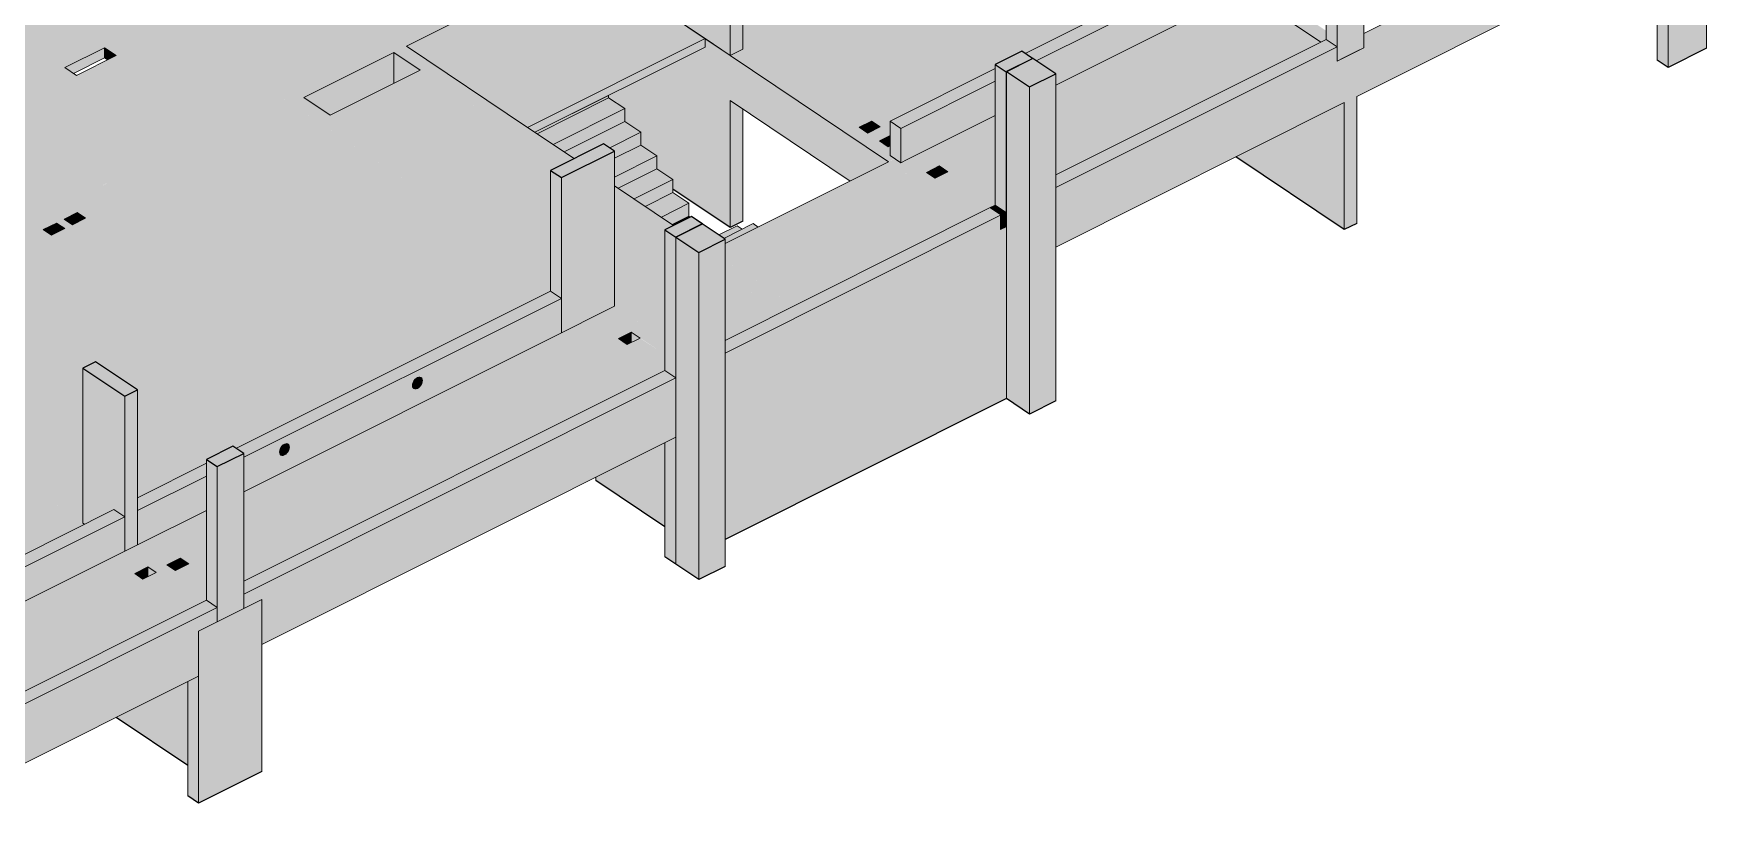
# Model space of a CAD drawing. Header units: centimetres. Extents: x -28 to 30806, y -3196 to 88064.
# Drawn here: x 11920 to 13825, y 70112 to 71020 of the extents above; entities that cross this region are included whole.
import ezdxf

# ---------------------------------------------------------------- set-up
doc = ezdxf.new("R2010")
doc.units = ezdxf.units.CM
for name, color, linetype, lineweight in [('A-FLOR', 7, 'Continuous', 25), ('S-BEAM', 7, 'Continuous', 25), ('S-COLS', 7, 'Continuous', 25), ('S-STRS', 7, 'Continuous', 9)]:
    doc.layers.add(name, color=color, linetype=linetype, lineweight=lineweight)

# ---------------------------------------------------------------- blocks, each defined once
blk = doc.blocks.new('PED_COMPL_ESC_TRIANGULO_BAIXO_R00_2019 - 01-3741892-3D H 001 - VISTA 3D BARR')
at = {"layer": 'S-BEAM', "lineweight": 9, "true_color": 0xbfbfbf}
blk.add_hatch(color=9, dxfattribs=at).paths.add_polyline_path([(15.6, 70905.5), (97.1, 70946.4), (97.1, 70949.2), (13.1, 70907.2), (13.6, 70906.9)], flags=0)
at = {"layer": 'S-BEAM', "lineweight": 9}
for p, q in [((13.1, 70907.2), (97.1, 70949.2)), ((97.1, 70949.2), (97.1, 70946.4))]:
    blk.add_line(p, q, dxfattribs=at)

msp = doc.modelspace()

# ---------------------------------------------------------------- hatches: boundary and pattern name
at = {"layer": 'A-FLOR', "true_color": 0xbfbfbf}
h = msp.add_hatch(color=9, dxfattribs=at)
h.paths.add_polyline_path([(11584.5, 70639.4), (12534.33, 71114.85), (12534.33, 71253.72), (12529.89, 71251.5), (12516.66, 71260.39), (12534.33, 71269.23), (12534.33, 71270.5), (12519.28, 71280.6), (12508.1, 71275.01), (12491.6, 71286.08), (12502.78, 71291.68), (12314.23, 71418.26), (12299.09, 71410.69), (12286.02, 71419.46), (12301.16, 71427.04), (12246.3, 71463.87), (12231.17, 71456.29), (12218.09, 71465.06), (12233.23, 71472.64), (12108.1, 71556.65), (12095.15, 71550.23), (12085.66, 71556.6), (12072.93, 71550.23), (12095.24, 71535.25), (12081.49, 71528.37), (12059.18, 71543.35), (11933.93, 71480.65), (12238.14, 71276.43), (12388.81, 71351.85), (12401.22, 71343.51), (12401.22, 71166.94), (11483.2, 70707.41), (11580.48, 70642.1)], flags=0)
h.paths.add_polyline_path([(12699.38, 71197.47), (12931.69, 71313.75), (12931.69, 71432.47), (12598.08, 71265.47), (12694.16, 71200.97)], flags=0)
h.paths.add_polyline_path([(12471.98, 71268.81), (12462.45, 71275.21), (12473.95, 71280.96), (12483.48, 71274.57), (12473.95, 71269.8)], flags=0)
h.paths.add_polyline_path([(13083.95, 71389.97), (13331.32, 71513.79), (13230.02, 71581.8), (12997.71, 71465.51), (13083.95, 71407.61)], flags=0)
h = msp.add_hatch(color=9, dxfattribs=at)
h.paths.add_polyline_path([(11837.04, 70899.08), (12220.02, 71090.79), (11878.59, 71320.01), (11513.36, 71137.19), (11513.36, 71115.06), (11712.7, 70981.24), (11713.83, 70981.8), (11798.32, 70925.08), (11809.53, 70930.69), (11821.45, 70922.68), (11810.25, 70917.07), (11832.81, 70901.92)], flags=0)
h.paths.add_polyline_path([(11968.7, 70972), (11955.57, 70980.81), (12000.71, 71003.4), (12013.83, 70994.59), (11988.28, 70981.8)], flags=0)
h = msp.add_hatch(color=9, dxfattribs=at)
h.paths.add_polyline_path([(12895.42, 70889.28), (12895.42, 70891.63), (12893.75, 70890.4), (12894.69, 70889.77)], flags=0)
h.paths.add_polyline_path([(12883.34, 70897.39), (12894.69, 70903.07), (12895.42, 70902.58), (12895.42, 70919.97), (13015.09, 70979.87), (13015.13, 70984.42), (13045.44, 70999.55), (13049.27, 70996.98), (13253.35, 71099.13), (13068.43, 71223.28), (13067.3, 71222.71), (12982.83, 71279.42), (12971.61, 71273.8), (12959.68, 71281.81), (12970.9, 71287.42), (12963.06, 71292.69), (12895.17, 71258.71), (12882.35, 71267.32), (12950.23, 71301.3), (12944.1, 71305.41), (12711.79, 71189.13), (12727.78, 71178.4), (12727.78, 71001.82), (12860.15, 70912.96), (12874.15, 70919.96), (12884.23, 70913.2), (12870.23, 70906.19), (12877.15, 70901.55)], flags=0)
for points in [[(12482.56, 70912.78), (12684.64, 71013.93), (12546.74, 71106.51), (12344.66, 71005.36), (12474.33, 70918.3)], [(12490.91, 70907.18), (12684.64, 71004.15), (12684.64, 71013.93), (12482.56, 70912.78)], [(11965.31, 70974.28), (12000.71, 70992), (12000.71, 71003.4), (11955.57, 70980.81), (11964.49, 70974.83)], [(12004.1, 70989.72), (12013.83, 70994.59), (12000.71, 71003.4), (12000.71, 70992), (12002.56, 70990.75)], [(12869.89, 70906.42), (12874.15, 70908.56), (12874.15, 70919.96), (12860.15, 70912.96)], [(12874.49, 70908.33), (12884.23, 70913.2), (12874.15, 70919.96), (12874.15, 70908.56)], [(12893.07, 70890.85), (12894.69, 70891.66), (12894.69, 70903.07), (12883.34, 70897.39), (12884.95, 70896.31)], [(12895.03, 70891.43), (12895.42, 70891.63), (12895.42, 70902.58), (12894.69, 70903.07), (12894.69, 70891.66)], [(12785.68, 70709.28), (12987.76, 70810.44), (12906.16, 70865.21), (12707.56, 70765.8), (12707.56, 70761.72), (12715.51, 70756.39)], [(12946.49, 70855), (12951.32, 70857.41), (12951.32, 70868.82), (12936.75, 70861.53)], [(12951.5, 70857.3), (12961.23, 70862.17), (12951.32, 70868.82), (12951.32, 70857.41)], [(11940.38, 70790.01), (11945.89, 70792.77), (11945.89, 70803.83), (11930.94, 70796.35), (11939.29, 70790.74)], [(11945.89, 70792.77), (11955.33, 70797.49), (11945.89, 70803.83), (11945.89, 70793.96)], [(11964.22, 70801.94), (11969.67, 70804.67), (11969.67, 70815.73), (11954.78, 70808.28), (11963.4, 70802.5)], [(11969.67, 70804.67), (11979.11, 70809.39), (11969.67, 70815.63), (11969.67, 70805.44)], [(11905.03, 70424.22), (11977.99, 70460.74), (11669.89, 70667.59), (11596.92, 70631.06), (11903.06, 70425.53)], [(12595.66, 70665.64), (12600.68, 70668.15), (12600.68, 70679.56), (12585.92, 70672.17), (12593.85, 70666.85)], [(12081.56, 70408.07), (12086.77, 70410.68), (12086.77, 70422.09), (12071.82, 70414.6), (12075.27, 70412.29)], [(12086.78, 70410.67), (12096.5, 70415.55), (12086.77, 70422.09), (12086.77, 70410.68)], [(12044.44, 70398.39), (12050.17, 70401.26), (12050.17, 70412.29), (12035.03, 70404.71), (12043.46, 70399.05)]]:
    msp.add_hatch(color=9, dxfattribs=at).paths.add_polyline_path(points, flags=0)
h = msp.add_hatch(color=9, dxfattribs=at)
h.paths.add_polyline_path([(13002.14, 70817.64), (13015.09, 70824.12), (13015.09, 70926.21), (12915.02, 70876.12), (12936.75, 70861.53), (12951.32, 70868.82), (12961.23, 70862.17), (12946.67, 70854.88), (13001.66, 70817.95)], flags=0)
h.paths.add_polyline_path([(13084.12, 70858.67), (13386.25, 71009.91), (13299.14, 71068.39), (13084.12, 70960.76), (13084.12, 70860.44)], flags=0)
h.paths.add_polyline_path([(13299.14, 71068.39), (13299.14, 71068.39), (13267.83, 71050.43)], flags=0)
h = msp.add_hatch(color=9, dxfattribs=at)
h.paths.add_polyline_path([(12581.61, 70717.3), (12638.88, 70745.97), (12638.88, 70790.98), (12581.61, 70829.43), (12581.61, 70733.66)], flags=0)
h.paths.add_polyline_path([(12508.64, 70758.21), (12508.64, 70863.82), (12521.06, 70870.08), (12372.76, 70969.64), (12270.19, 70918.29), (12498.96, 70764.71)], flags=0)
h = msp.add_hatch(color=9, dxfattribs=at)
h.paths.add_polyline_path([(11976.08, 70478.88), (11976.08, 70638.6), (11990.46, 70645.8), (12038.17, 70613.77), (12038.17, 70490.86), (12116.69, 70530.17), (12116.69, 70534.69), (12147.1, 70549.76), (12150.83, 70547.25), (12508.64, 70726.36), (12508.64, 70741.36), (12213.33, 70939.61), (11684.27, 70674.79), (11957.56, 70491.31)], flags=0)
h.paths.add_polyline_path([(11940.38, 70790.01), (11930.94, 70796.35), (11945.89, 70803.83), (11955.33, 70797.49)], flags=0)
h.paths.add_polyline_path([(11964.22, 70801.94), (11954.78, 70808.28), (11969.76, 70815.67), (11979.11, 70809.39), (11971.21, 70805.44)], flags=0)
h = msp.add_hatch(color=9, dxfattribs=at)
h.paths.add_polyline_path([(12707.56, 70670.18), (12771.29, 70702.08), (12707.56, 70744.87), (12707.56, 70712.73)], flags=0)
h.paths.add_polyline_path([(12638.88, 70670.77), (12638.88, 70731.42), (12587.13, 70705.52), (12607.24, 70692.02)], flags=0)
h = msp.add_hatch(color=9, dxfattribs=at)
h.paths.add_polyline_path([(12116.69, 70384.48), (12116.69, 70476.5), (12038.17, 70437.2), (12071.82, 70414.6), (12086.77, 70422.09), (12096.51, 70415.54), (12081.56, 70408.06), (12096.51, 70398.03)], flags=0)
h.paths.add_polyline_path([(12159.38, 70395.78), (12638.88, 70635.8), (12638.88, 70653.92), (12610.66, 70672.59), (12596.13, 70665.32), (12585.92, 70672.17), (12600.68, 70679.56), (12567.23, 70702.02), (12159.38, 70497.87), (12159.38, 70425.79)], flags=0)
h = msp.add_hatch(color=9, dxfattribs=at)
h.paths.add_polyline_path([(11756.58, 70194.16), (12110.9, 70371.51), (12059.58, 70405.97), (12044.44, 70398.39), (12035.03, 70404.71), (12050.17, 70412.29), (12023.79, 70430), (11903.06, 70369.57), (11549.16, 70607.16), (11303.09, 70483.98), (11488.77, 70359.32), (11488.77, 70506.29), (11500.13, 70511.97), (11526.27, 70494.42), (11526.27, 70334.15), (11719.09, 70204.7), (11719.09, 70351.67), (11730.44, 70357.35), (11756.58, 70339.8), (11756.58, 70231.18)], flags=0)
h.paths.add_polyline_path([(11333.99, 70482.41), (11321.24, 70491.15), (11332.25, 70496.66), (11345.16, 70488)], flags=0)
at = {"layer": 'S-BEAM', "true_color": 0xbfbfbf}
for points in [[(13426.96, 70948.1), (13781.74, 71125.69), (13781.74, 71193.32), (13434.9, 71019.71), (13434.9, 71003.41), (13426.96, 70999.43), (13426.96, 70949.01)], [(12227.71, 70946.81), (12546.74, 71106.51), (12534.33, 71114.85), (12215.29, 70955.15), (12227.61, 70946.88)], [(11849.46, 70890.74), (12232.44, 71082.45), (12220.02, 71090.79), (11837.04, 70899.08), (11849.28, 70890.86)], [(13084.12, 70844.12), (13404.63, 71004.55), (13392.21, 71012.89), (13084.12, 70858.67)], [(12257.77, 70926.63), (12330.28, 70962.93), (12330.28, 70998.16), (12227.71, 70946.81), (12238.43, 70939.61)], [(12330.28, 70962.93), (12360.35, 70977.97), (12330.28, 70998.16), (12330.28, 70969.64)], [(12893.75, 70873.55), (12900.83, 70877.22), (12895.42, 70880.86), (12895.42, 70889.28), (12727.78, 71001.82), (12713.4, 70994.63), (12888.27, 70877.22)], [(12849.94, 70851.62), (12893.75, 70873.55), (12713.4, 70994.63), (12713.4, 70943.29), (12846.69, 70853.81)], [(13084.12, 70776.49), (13412.57, 70940.9), (13412.57, 70992.24), (13404.63, 70988.26), (13404.63, 71004.55), (13084.12, 70844.12), (13084.12, 70780.39)], [(12270.19, 70918.29), (12372.76, 70969.64), (12360.35, 70977.97), (12257.77, 70926.63)], [(11684.27, 70674.79), (12213.33, 70939.61), (12200.91, 70947.95), (11671.85, 70683.12)], [(12907.83, 70872.52), (12907.59, 70911.8), (12895.42, 70919.96), (12895.58, 70880.75), (12907.05, 70873.05)], [(12508.64, 70741.36), (12508.64, 70758.21), (12372.14, 70849.85), (12357.76, 70842.65), (12498.96, 70747.86)], [(12707.56, 70655.63), (13021.27, 70812.66), (13008.85, 70821), (12707.56, 70670.18), (12707.56, 70661.88)], [(13021.27, 70812.66), (13027.51, 70815.78), (13015.09, 70824.12), (13008.85, 70821), (13018.32, 70814.64)], [(12707.56, 70639.33), (13021.27, 70796.36), (13021.27, 70812.66), (12707.56, 70655.63)], [(13021.27, 70796.36), (13027.51, 70799.49), (13027.51, 70815.78), (13021.27, 70812.66), (13021.27, 70796.89)], [(12771.29, 70702.08), (12785.68, 70709.28), (12707.56, 70761.72), (12707.56, 70744.87), (12755.44, 70712.73)], [(12159.38, 70381.23), (12651.3, 70627.46), (12638.88, 70635.8), (12159.38, 70395.78)], [(12179.8, 70323.82), (12651.35, 70559.86), (12651.3, 70627.46), (12159.38, 70381.23), (12159.38, 70364.93), (12179.8, 70375.15), (12179.8, 70339.16)], [(12357.03, 70615.55), (12358.5, 70616.49), (12361.04, 70619.35), (12362.51, 70622.82), (12362.54, 70625.78), (12362.51, 70625.99), (12361.28, 70627.77), (12360.44, 70628.18), (12359.02, 70628.32), (12357.55, 70627.96), (12356.06, 70627.15), (12354.65, 70625.96), (12353.01, 70623.97), (12351.54, 70620.49), (12351.54, 70619.23), (12355.62, 70616.49)], [(12354.19, 70614.94), (12355.56, 70615.02), (12357.03, 70615.55), (12351.41, 70619.32), (12351.53, 70617.43), (12352.02, 70616.34), (12352.77, 70615.55), (12353.01, 70615.33), (12353.96, 70615.02)], [(11976.08, 70462.03), (11976.08, 70478.88), (11828.7, 70577.82), (11814.32, 70570.62), (11965.53, 70469.11)], [(12205.65, 70539.77), (12207.12, 70540.72), (12209.66, 70543.57), (12211.13, 70547.05), (12211.33, 70548.73), (12211.13, 70550.21), (12209.91, 70552), (12209.06, 70552.41), (12207.65, 70552.55), (12206.18, 70552.18), (12204.69, 70551.38), (12203.27, 70550.19), (12201.64, 70548.2), (12200.17, 70544.72), (12200.17, 70543.45), (12204.25, 70540.72)], [(12202.81, 70539.17), (12204.18, 70539.25), (12205.65, 70539.77), (12200.03, 70543.55), (12200.15, 70541.66), (12200.64, 70540.56), (12201.39, 70539.77), (12201.64, 70539.55), (12202.58, 70539.25)], [(11903.06, 70408.68), (12023.61, 70469.23), (12011.37, 70477.45), (11890.65, 70417.02)], [(11903.06, 70369.57), (12023.79, 70430), (12023.79, 70469.11), (11903.06, 70408.68), (11903.06, 70373.7)], [(11756.52, 70111.94), (12107.89, 70287.83), (12107.89, 70339.16), (12129.11, 70349.78), (12129.11, 70366.08), (11756.58, 70179.6), (11756.52, 70157.55)], [(11756.58, 70179.6), (12129.11, 70366.08), (12116.69, 70374.41), (11756.58, 70194.16), (11756.58, 70187.15)]]:
    msp.add_hatch(color=9, dxfattribs=at).paths.add_polyline_path(points, flags=0)
h = msp.add_hatch(color=9, dxfattribs=at)
h.paths.add_polyline_path([(12907.83, 70911.63), (13015.09, 70965.32), (13015.09, 70979.87), (12895.42, 70919.96)], flags=0)
h.paths.add_polyline_path([(13061.83, 70988.72), (13299.14, 71107.5), (13286.72, 71115.84), (13049.27, 70996.98), (13057.98, 70991.31)], flags=0)
h = msp.add_hatch(color=9, dxfattribs=at)
h.paths.add_polyline_path([(12907.83, 70872.52), (13015.09, 70926.21), (13015.09, 70965.32), (12907.83, 70911.63), (12907.83, 70873.05)], flags=0)
h.paths.add_polyline_path([(13084.12, 70960.76), (13299.14, 71068.39), (13299.14, 71107.5), (13061.83, 70988.72), (13084.12, 70973.76)], flags=0)
h = msp.add_hatch(color=9, dxfattribs=at)
h.paths.add_polyline_path([(12638.88, 70790.98), (12638.96, 70796.12), (12648.91, 70801.1), (12581.61, 70846.28), (12581.61, 70829.43), (12634.53, 70793.9)], flags=0)
h.paths.add_polyline_path([(12521.09, 70870.06), (12535.47, 70877.25), (12344.66, 71005.36), (12330.28, 70998.16), (12521.06, 70870.08)], flags=0)
h = msp.add_hatch(color=9, dxfattribs=at)
h.paths.add_polyline_path([(12587.13, 70705.52), (12638.88, 70731.42), (12638.88, 70745.97), (12581.61, 70717.3), (12581.61, 70709.22), (12584.44, 70707.32)], flags=0)
h.paths.add_polyline_path([(12707.56, 70765.8), (12906.16, 70865.21), (12893.75, 70873.55), (12707.56, 70780.35), (12707.56, 70769.55)], flags=0)
h = msp.add_hatch(color=9, dxfattribs=at)
h.paths.add_polyline_path([(12038.17, 70476.31), (12116.69, 70515.61), (12116.69, 70530.17), (12038.17, 70490.86), (12038.17, 70489.3)], flags=0)
h.paths.add_polyline_path([(12159.38, 70536.98), (12521.06, 70718.02), (12508.64, 70726.36), (12150.83, 70547.25), (12159.38, 70541.51), (12159.38, 70540.3)], flags=0)
h = msp.add_hatch(color=9, dxfattribs=at)
h.paths.add_polyline_path([(12038.17, 70437.2), (12116.69, 70476.5), (12116.69, 70515.61), (12038.17, 70476.31), (12038.17, 70440.34)], flags=0)
h.paths.add_polyline_path([(12159.38, 70497.87), (12521.06, 70678.91), (12521.06, 70718.02), (12159.38, 70536.98), (12159.38, 70497.93)], flags=0)
h.paths.add_polyline_path([(12202.81, 70539.17), (12201.19, 70539.96), (12200.73, 70540.37), (12200.17, 70541.56), (12199.97, 70543.04), (12200.17, 70544.72), (12201.64, 70548.2), (12204.18, 70551.05), (12205.65, 70552), (12207.49, 70552.54), (12208.72, 70552.52), (12209.91, 70552), (12210.57, 70551.4), (12211.13, 70550.21), (12211.33, 70548.73), (12211.13, 70547.05), (12209.66, 70543.57), (12207.12, 70540.72), (12205.65, 70539.77), (12204.18, 70539.25)], flags=0)
h.paths.add_polyline_path([(12354.19, 70614.94), (12352.77, 70615.55), (12352.11, 70616.14), (12351.54, 70617.33), (12351.35, 70618.82), (12351.79, 70621.25), (12353.01, 70623.97), (12355.56, 70626.83), (12357.03, 70627.77), (12358.5, 70628.3), (12360.09, 70628.3), (12361.28, 70627.77), (12361.94, 70627.17), (12362.54, 70625.78), (12362.7, 70624.5), (12362.51, 70622.82), (12361.04, 70619.35), (12358.5, 70616.49), (12357.03, 70615.55), (12355.55, 70615.02)], flags=0)
at = {"layer": 'S-COLS', "true_color": 0xc0c0c0}
for points in [[(12713.4, 70994.63), (12713.4, 71171.2), (12534.33, 71291.42), (12534.33, 71114.85), (12702.68, 71001.82)], [(13781.74, 70981.07), (13825.45, 71002.95), (13825.45, 71215.2), (13781.74, 71193.32), (13781.74, 71004.08)], [(12713.4, 70994.63), (12727.78, 71001.82), (12727.78, 71178.4), (12713.4, 71171.2), (12713.4, 71000.07)], [(13404.63, 71004.55), (13404.63, 71164.83), (13392.21, 71173.17), (13392.21, 71012.89), (13400.16, 71007.56)], [(13781.74, 70981.07), (13781.74, 71125.69), (13769.32, 71119.48), (13769.32, 70989.4)], [(13386.25, 71009.91), (13392.21, 71012.89), (13392.21, 71022.76), (13313.52, 71075.59), (13299.16, 71068.38), (13383.51, 71011.75)], [(12713.4, 70798.66), (12713.4, 70994.63), (12684.64, 71013.93), (12684.64, 71004.15), (12574.89, 70949.01), (12574.89, 70946.36), (12593.19, 70934.08), (12593.19, 70919.41), (12611.49, 70907.12), (12611.49, 70892.46), (12629.79, 70880.17), (12629.79, 70865.5), (12648.09, 70853.22), (12648.09, 70842.51), (12710.33, 70800.73)], [(13412.57, 70796.27), (13426.96, 70803.47), (13426.96, 70999.43), (13412.57, 70992.24), (13412.57, 70803.47)], [(13027.51, 70815.78), (13027.51, 70976.06), (13015.09, 70984.4), (13015.09, 70824.12), (13021.27, 70819.97)], [(13027.51, 70799.49), (13028.08, 70799.77), (13028.08, 70976.34), (13027.51, 70976.06), (13027.51, 70801.1)], [(12357.76, 70842.65), (12372.14, 70849.85), (12215.29, 70955.15), (12200.91, 70947.95), (12347.04, 70849.85)], [(12713.4, 70798.66), (12727.78, 70805.86), (12727.78, 70933.64), (12713.4, 70943.29), (12713.4, 70800.73)], [(13412.57, 70796.27), (13412.57, 70940.9), (13289.16, 70879.13), (13398.92, 70805.44)], [(12521.06, 70678.91), (12581.61, 70709.22), (12581.61, 70885.79), (12521.06, 70855.49), (12521.06, 70681.69)], [(12521.06, 70718.02), (12521.06, 70855.49), (12508.64, 70863.82), (12508.64, 70726.36), (12518.08, 70720.03)], [(12651.3, 70627.46), (12651.3, 70787.74), (12638.88, 70796.08), (12638.88, 70635.8), (12650.11, 70628.26)], [(11977.99, 70460.74), (12011.37, 70477.45), (12023.79, 70469.23), (12023.79, 70606.57), (11976.08, 70638.6), (11976.08, 70462.03)], [(12023.79, 70430), (12038.17, 70437.2), (12038.17, 70613.77), (12023.79, 70606.57), (12023.79, 70434.12)], [(12651.3, 70611.17), (12651.52, 70611.28), (12651.3, 70614.31)], [(12651.35, 70415.23), (12651.3, 70559.83), (12638.93, 70553.65), (12638.93, 70423.57), (12651.3, 70415.27)], [(12129.11, 70366.08), (12129.11, 70526.35), (12116.69, 70534.69), (12116.69, 70374.41), (12124.81, 70368.97)], [(12129.11, 70349.78), (12159.38, 70364.93), (12159.38, 70541.51), (12129.11, 70526.35), (12129.11, 70357.97)], [(12110.9, 70371.51), (12116.69, 70374.75), (12116.69, 70384.48), (12038.17, 70437.2), (12023.79, 70430), (12107.89, 70373.53)], [(12107.89, 70143.2), (12179.8, 70179.19), (12179.8, 70375.15), (12107.89, 70339.16), (12107.89, 70166.22)], [(12107.89, 70143.2), (12107.89, 70287.83), (12095.48, 70281.61), (12095.48, 70151.53)]]:
    msp.add_hatch(color=9, dxfattribs=at).paths.add_polyline_path(points, flags=0)
h = msp.add_hatch(color=9, dxfattribs=at)
h.paths.add_polyline_path([(13404.63, 70988.26), (13434.9, 71003.41), (13434.9, 71179.99), (13404.63, 71164.83), (13404.63, 70996.36)], flags=0)
h.paths.add_polyline_path([(13422.48, 71011.75), (13422.49, 71011.75), (13426.96, 71013.99)], flags=0)
at = {"layer": 'S-COLS', "lineweight": 9, "true_color": 0x8080ff}
for points in [[(13027.51, 70976.06), (13057.65, 70991.31), (13045.37, 70999.55), (13015.13, 70984.37), (13018.95, 70981.81)], [(13057.79, 70991.22), (13057.71, 70991.31), (13057.76, 70991.23)], [(12521.06, 70855.49), (12581.61, 70885.79), (12569.19, 70894.13), (12508.64, 70863.82)], [(12651.3, 70787.74), (12681.26, 70803.11), (12669.15, 70811.23), (12638.96, 70796.02)], [(12681.57, 70802.9), (12681.4, 70803.11), (12681.51, 70802.94)], [(12023.79, 70606.57), (12038.17, 70613.77), (11990.46, 70645.8), (11976.08, 70638.6), (12013.06, 70613.77)], [(12129.11, 70526.35), (12159.38, 70541.51), (12146.79, 70549.76), (12116.69, 70534.69), (12128, 70527.1)]]:
    msp.add_hatch(color=171, dxfattribs=at).paths.add_polyline_path(points, flags=0)
at = {"layer": 'S-COLS', "true_color": 0x8080ff}
for points in [[(13054.22, 70958.79), (13084.12, 70973.76), (13057.79, 70991.22), (13028.08, 70976.34), (13053.3, 70959.41)], [(12677.67, 70770.3), (12707.56, 70785.27), (12681.42, 70802.82), (12651.52, 70787.85), (12677.28, 70770.56)]]:
    msp.add_hatch(color=171, dxfattribs=at).paths.add_polyline_path(points, flags=0)
at = {"layer": 'S-COLS', "true_color": 0x0080ff}
for points in [[(13054.22, 70586.26), (13054.22, 70958.79), (13028.08, 70976.06), (13028.08, 70603.81)], [(13054.22, 70586.26), (13084.12, 70601.22), (13084.12, 70973.76), (13054.22, 70958.79), (13054.22, 70616.89)], [(12677.67, 70397.77), (12677.67, 70770.3), (12651.52, 70787.74), (12651.65, 70415.23), (12668.25, 70404.09)], [(12677.67, 70397.77), (12707.56, 70412.73), (12707.56, 70785.27), (12677.67, 70770.3), (12677.67, 70415.23)]]:
    msp.add_hatch(color=150, dxfattribs=at).paths.add_polyline_path(points, flags=0)
at = {"layer": 'S-COLS', "true_color": 0xc0c0c0}
h = msp.add_hatch(color=9, dxfattribs=at)
h.paths.add_polyline_path([(12638.88, 70653.92), (12638.88, 70670.77), (12581.61, 70709.22), (12567.23, 70702.02), (12636.79, 70655.32)], flags=0)
h.paths.add_polyline_path([(12987.76, 70810.44), (13002.14, 70817.64), (12915.02, 70876.12), (12907.83, 70872.52), (12900.94, 70877.15), (12893.75, 70873.55), (12984.44, 70812.66)], flags=0)
h = msp.add_hatch(color=9, dxfattribs=at)
h.paths.add_polyline_path([(12651.35, 70415.23), (12651.52, 70415.41), (12651.35, 70438.24)], flags=0)
h.paths.add_polyline_path([(12707.56, 70443.37), (13028.08, 70603.81), (13028.08, 70799.77), (12707.56, 70639.33), (12707.56, 70473.15)], flags=0)
h = msp.add_hatch(color=9, dxfattribs=at)
h.paths.add_polyline_path([(12638.93, 70457.92), (12638.93, 70553.65), (12560.33, 70514.3), (12560.33, 70510.69), (12638.88, 70457.96)], flags=0)
h.paths.add_polyline_path([(12596.13, 70665.32), (12610.66, 70672.86), (12600.68, 70679.56), (12600.68, 70668.15), (12595.66, 70665.64)], flags=0)
h = msp.add_hatch(color=9, dxfattribs=at)
h.paths.add_polyline_path([(12095.48, 70185.91), (12095.48, 70281.61), (12013.81, 70240.73), (12028.03, 70231.18)], flags=0)
h.paths.add_polyline_path([(12050.17, 70401.26), (12059.58, 70405.97), (12050.17, 70412.29), (12050.17, 70405.97)], flags=0)
at = {"layer": 'S-STRS', "true_color": 0xff8040}
for points in [[(12511.64, 70893.26), (12593.19, 70934.08), (12574.89, 70946.36), (12493.34, 70905.54), (12510.34, 70894.13)], [(12524.16, 70884.85), (12593.19, 70919.41), (12593.19, 70934.08), (12511.64, 70893.26), (12522.75, 70885.79)], [(12535.47, 70877.25), (12569.19, 70894.13), (12576.17, 70889.45), (12611.49, 70907.12), (12593.19, 70919.41), (12524.16, 70884.85), (12534.33, 70878.03)], [(12581.61, 70877.5), (12611.49, 70892.46), (12611.49, 70907.12), (12576.17, 70889.45), (12581.61, 70885.79), (12581.61, 70880.17)], [(12581.61, 70856.05), (12629.79, 70880.17), (12611.49, 70892.46), (12581.61, 70877.5), (12581.61, 70860.91)], [(12585.79, 70843.48), (12629.79, 70865.5), (12629.79, 70880.17), (12581.61, 70856.05), (12581.61, 70846.28)], [(12604.08, 70831.19), (12648.09, 70853.22), (12629.79, 70865.5), (12585.79, 70843.48), (12599.97, 70833.96)], [(12616.6, 70822.79), (12648.09, 70838.55), (12648.09, 70853.22), (12604.08, 70831.19), (12611.42, 70826.27)], [(12634.9, 70810.51), (12666.39, 70826.27), (12648.09, 70838.55), (12616.6, 70822.79), (12633.27, 70811.6)], [(12647.42, 70802.1), (12666.39, 70811.6), (12666.39, 70826.27), (12634.9, 70810.51), (12645.92, 70803.11)], [(12648.91, 70801.1), (12667.88, 70810.6), (12666.39, 70811.6), (12647.42, 70802.1), (12648.09, 70801.65)], [(12706, 70786.32), (12727.03, 70796.84), (12721.24, 70800.73), (12700.22, 70790.2), (12704.08, 70787.6)], [(12707.56, 70780.35), (12745.3, 70799.24), (12739.54, 70803.11), (12706, 70786.32), (12707.56, 70785.27)]]:
    msp.add_hatch(color=11, dxfattribs=at).paths.add_polyline_path(points, flags=0)

# ---------------------------------------------------------------- linework, layer by layer
at = {"layer": 'A-FLOR', "lineweight": 9}
for p, q in [((12546.74, 71106.51), (12344.66, 71005.36)), ((12684.64, 71013.93), (12546.74, 71106.51)), ((13299.14, 71068.39), (13084.12, 70960.76)), ((13386.25, 71009.91), (13299.14, 71068.39)), ((12482.56, 70912.78), (12684.64, 71013.93)), ((12684.64, 71013.93), (12684.64, 71004.15)), ((11955.57, 70980.81), (12000.71, 71003.4)), ((12000.71, 70992), (11965.31, 70974.28)), ((12013.83, 70994.59), (11968.7, 70972)), ((12000.71, 71003.4), (12013.83, 70994.59)), ((12000.71, 70992), (12000.71, 71003.4)), ((12004.1, 70989.72), (12000.71, 70992)), ((12344.66, 71005.36), (12482.56, 70912.78)), ((12684.64, 71004.15), (12490.91, 70907.18)), ((11968.7, 70972), (11955.57, 70980.81)), ((12860.15, 70912.96), (12874.15, 70919.96)), ((12884.23, 70913.2), (12870.23, 70906.19)), ((12874.15, 70919.96), (12884.23, 70913.2)), ((12874.15, 70908.56), (12874.15, 70919.96)), ((13015.09, 70926.21), (12915.02, 70876.12)), ((12874.15, 70908.56), (12869.89, 70906.42)), ((12883.34, 70897.39), (12894.69, 70903.07)), ((12894.69, 70903.07), (12895.42, 70902.58)), ((12894.69, 70891.66), (12894.69, 70903.07)), ((12894.69, 70891.66), (12893.07, 70890.85)), ((12895.42, 70891.63), (12893.42, 70890.63)), ((12936.75, 70861.53), (12951.32, 70868.82)), ((12951.32, 70857.41), (12946.49, 70855)), ((12961.23, 70862.17), (12946.67, 70854.88)), ((12951.32, 70868.82), (12961.23, 70862.17)), ((12951.32, 70868.82), (12951.32, 70857.41)), ((11930.94, 70796.35), (11945.89, 70803.83)), ((11945.89, 70803.83), (11955.33, 70797.49)), ((11945.89, 70792.77), (11945.89, 70803.83)), ((11954.78, 70808.28), (11969.67, 70815.73)), ((11964.22, 70801.94), (11954.78, 70808.28)), ((11979.11, 70809.39), (11964.22, 70801.94)), ((11969.67, 70815.73), (11979.11, 70809.39)), ((11969.67, 70804.67), (11969.67, 70815.73)), ((11940.38, 70790.01), (11930.94, 70796.35)), ((11955.33, 70797.49), (11940.38, 70790.01)), ((12521.06, 70678.91), (12159.38, 70497.87)), ((12585.92, 70672.17), (12600.68, 70679.56)), ((12596.13, 70665.32), (12585.92, 70672.17)), ((12600.68, 70668.15), (12595.66, 70665.64)), ((12610.89, 70672.71), (12596.13, 70665.32)), ((12600.68, 70679.56), (12600.68, 70668.15)), ((12116.69, 70476.5), (12038.17, 70437.2)), ((11977.99, 70460.74), (11976.08, 70462.03)), ((12023.79, 70430), (11903.06, 70369.57)), ((12071.82, 70414.6), (12086.77, 70422.09)), ((12086.77, 70422.09), (12096.51, 70415.54)), ((12086.77, 70410.68), (12086.77, 70422.09)), ((12035.03, 70404.71), (12050.17, 70412.29)), ((12044.44, 70398.39), (12035.03, 70404.71)), ((12059.58, 70405.97), (12044.44, 70398.39)), ((12050.17, 70412.29), (12050.17, 70401.26)), ((12086.77, 70410.68), (12081.54, 70408.06)), ((12096.51, 70415.54), (12081.56, 70408.06))]:
    msp.add_line(p, q, dxfattribs=at)
at = {"layer": 'S-BEAM', "lineweight": 9}
for p, q in [((13434.9, 71019.71), (13781.74, 71193.32)), ((13426.96, 70948.1), (13781.74, 71125.69)), ((12344.66, 71005.36), (12546.74, 71106.51)), ((13049.27, 70996.98), (13286.72, 71115.84)), ((13299.14, 71107.5), (13061.83, 70988.72)), ((13084.12, 70858.67), (13392.21, 71012.89)), ((13392.21, 71012.89), (13404.63, 71004.55)), ((13434.9, 71019.71), (13434.9, 71003.41)), ((12227.71, 70946.81), (12330.28, 70998.16)), ((12330.28, 70998.16), (12360.35, 70977.97)), ((12330.28, 70998.16), (12330.28, 70962.93)), ((12482.56, 70912.78), (12344.66, 71005.36)), ((12713.4, 70994.63), (12893.75, 70873.55)), ((13404.63, 71004.55), (13084.12, 70844.12)), ((13404.63, 70988.26), (13404.63, 71004.55)), ((13404.63, 70988.26), (13412.57, 70992.24)), ((13434.9, 71003.41), (13426.96, 70999.43)), ((12360.35, 70977.97), (12257.77, 70926.63)), ((12895.42, 70919.97), (13015.09, 70979.87)), ((13015.09, 70965.32), (12907.83, 70911.63)), ((12849.94, 70851.62), (12713.4, 70943.29)), ((13084.12, 70776.49), (13412.57, 70940.9)), ((12535.47, 70877.25), (12482.56, 70912.78)), ((12870.23, 70906.19), (12860.15, 70912.96)), ((12907.83, 70911.63), (12895.42, 70919.97)), ((12895.42, 70919.97), (12895.42, 70880.86)), ((12893.42, 70890.63), (12883.34, 70897.39)), ((12907.83, 70872.52), (12907.83, 70911.63)), ((12895.42, 70880.86), (12907.83, 70872.52)), ((12907.83, 70872.52), (12915.02, 70876.12)), ((12893.75, 70873.55), (12707.56, 70780.35)), ((12648.91, 70801.1), (12581.61, 70846.28)), ((13008.85, 70821), (12707.56, 70670.18)), ((13015.09, 70824.12), (13008.85, 70821)), ((13027.51, 70815.78), (13015.09, 70824.12)), ((12707.56, 70655.63), (13021.27, 70812.66)), ((13021.27, 70812.66), (13027.51, 70815.78)), ((13021.27, 70796.36), (13021.27, 70812.66)), ((13021.27, 70796.36), (13021.27, 70812.66)), ((13027.51, 70799.49), (13021.27, 70796.36)), ((13027.51, 70799.49), (13027.51, 70815.78)), ((12508.64, 70726.36), (12150.83, 70547.25)), ((12521.06, 70718.02), (12508.64, 70726.36)), ((12159.38, 70536.98), (12521.06, 70718.02)), ((12521.06, 70678.91), (12521.06, 70718.02)), ((12638.88, 70635.8), (12159.38, 70395.78)), ((12159.38, 70381.23), (12651.3, 70627.46)), ((12651.3, 70627.46), (12638.88, 70635.8)), ((12651.3, 70611.17), (12651.3, 70627.46)), ((12651.35, 70611.2), (12651.3, 70611.17)), ((12651.35, 70559.86), (12179.8, 70323.82)), ((12116.69, 70530.17), (12038.17, 70490.86)), ((12038.17, 70476.31), (12116.69, 70515.61)), ((12011.37, 70477.45), (11905.03, 70424.22)), ((12011.37, 70477.45), (12023.79, 70469.11)), ((12038.17, 70476.31), (12038.17, 70437.2)), ((12023.79, 70469.11), (11903.06, 70408.68)), ((12023.79, 70469.11), (12023.79, 70430)), ((12159.38, 70381.23), (12159.38, 70364.93)), ((11756.58, 70194.16), (12116.69, 70374.41)), ((12129.11, 70366.08), (11756.58, 70179.6)), ((12116.69, 70374.41), (12129.11, 70366.08)), ((12129.11, 70349.78), (12129.11, 70366.08)), ((12159.38, 70364.93), (12179.8, 70375.15)), ((12179.8, 70375.15), (12179.8, 70323.82)), ((12129.11, 70349.78), (12107.89, 70339.16)), ((12107.89, 70339.16), (12107.89, 70287.83)), ((11756.52, 70111.94), (12107.89, 70287.83))]:
    msp.add_line(p, q, dxfattribs=at)
for points in [[(12357.03, 70615.55, 0), (12355.56, 70615.02, 0), (12354.19, 70614.94, 0), (12353.01, 70615.33, 0), (12352.11, 70616.14, 0), (12351.54, 70617.33, 0), (12351.35, 70618.82, 0), (12351.54, 70620.49, 0), (12352.11, 70622.25, 0), (12353.01, 70623.97, 0), (12354.19, 70625.53, 0), (12355.56, 70626.83, 0), (12357.03, 70627.77, 0)], [(12357.03, 70627.77, 0), (12358.5, 70628.3, 0), (12359.86, 70628.37, 0), (12361.04, 70627.99, 0)], [(12361.21, 70627.88, 0), (12361.94, 70627.17, 0), (12362.51, 70625.98, 0), (12362.7, 70624.5, 0), (12362.51, 70622.82, 0), (12361.94, 70621.06, 0), (12361.04, 70619.35, 0), (12359.86, 70617.79, 0), (12358.5, 70616.49, 0), (12357.03, 70615.55, 0)], [(12205.65, 70539.77, 0), (12204.18, 70539.25, 0), (12202.81, 70539.17, 0), (12201.64, 70539.55, 0), (12200.73, 70540.37, 0), (12200.17, 70541.56, 0), (12199.97, 70543.04, 0), (12200.17, 70544.72, 0), (12200.73, 70546.48, 0), (12201.64, 70548.2, 0), (12202.81, 70549.76, 0), (12204.18, 70551.05, 0), (12205.65, 70552, 0)], [(12205.65, 70552, 0), (12207.12, 70552.52, 0), (12208.49, 70552.6, 0), (12209.66, 70552.21, 0)], [(12209.83, 70552.11, 0), (12210.57, 70551.4, 0), (12211.13, 70550.21, 0), (12211.33, 70548.73, 0), (12211.13, 70547.05, 0), (12210.57, 70545.29, 0), (12209.66, 70543.57, 0), (12208.49, 70542.01, 0), (12207.12, 70540.72, 0), (12205.65, 70539.77, 0)]]:
    msp.add_polyline3d(points, dxfattribs=at)
at = {"layer": 'S-COLS', "lineweight": 9}
for p, q in [((13825.45, 71215.2), (13825.45, 71002.95)), ((13434.9, 71179.99), (13434.9, 71003.41)), ((13781.74, 71193.32), (13781.74, 70981.07)), ((12727.78, 71164.79), (12727.78, 71001.82)), ((13392.21, 71012.89), (13392.21, 71173.17)), ((13404.63, 71164.83), (13404.63, 70988.26)), ((12713.4, 71157.59), (12713.4, 70994.63)), ((12713.4, 70994.63), (12534.33, 71114.85)), ((12684.64, 71013.93), (12546.74, 71106.51)), ((13769.32, 71119.48), (13769.32, 70989.4)), ((13386.25, 71009.91), (13299.14, 71068.39)), ((12713.4, 70994.63), (12684.64, 71013.93)), ((12727.78, 71001.82), (12713.4, 70994.63)), ((13434.9, 71003.41), (13404.63, 70988.26)), ((13426.96, 70999.43), (13412.57, 70992.24)), ((13015.09, 70824.12), (13015.09, 70984.4)), ((13027.51, 70976.06), (13027.51, 70799.49)), ((13027.55, 70976.08), (13027.55, 70799.51)), ((13028.08, 70976.34), (13028.08, 70603.81)), ((13084.12, 70973.76), (13084.12, 70601.22)), ((13054.22, 70958.79), (13054.22, 70586.26)), ((12227.71, 70946.81), (12257.77, 70926.63)), ((12713.4, 70943.29), (12713.4, 70798.66)), ((12727.78, 70933.64), (12727.78, 70805.86)), ((13412.57, 70940.9), (13412.57, 70796.27)), ((13426.96, 70948.1), (13426.96, 70803.47)), ((12581.61, 70885.79), (12581.61, 70872.18)), ((12508.64, 70850.21), (12508.64, 70863.82)), ((12521.06, 70855.49), (12521.06, 70841.88)), ((12581.61, 70872.18), (12581.61, 70709.22)), ((12936.75, 70861.53), (12946.67, 70854.88)), ((12508.64, 70726.36), (12508.64, 70850.21)), ((12521.06, 70841.88), (12521.06, 70678.91)), ((13028.08, 70799.77), (13021.27, 70796.36)), ((13028.08, 70799.77), (13027.51, 70799.49)), ((13028.08, 70799.77), (13027.55, 70799.51)), ((12638.88, 70635.8), (12638.88, 70796.08)), ((12651.3, 70787.74), (12651.3, 70611.17)), ((12651.38, 70787.78), (12651.38, 70611.21)), ((12651.52, 70787.85), (12651.52, 70415.32)), ((12707.56, 70785.27), (12707.56, 70412.73)), ((12677.67, 70770.3), (12677.67, 70397.77)), ((12581.61, 70709.22), (12567.23, 70702.02)), ((12567.23, 70702.02), (12521.06, 70678.91)), ((12610.89, 70672.71), (12600.68, 70679.56)), ((11976.08, 70462.03), (11976.08, 70638.6)), ((12038.17, 70613.77), (12038.17, 70476.31)), ((12023.79, 70606.57), (12023.79, 70430)), ((12638.93, 70553.65), (12638.93, 70423.57)), ((12651.35, 70559.86), (12651.35, 70415.23)), ((12116.69, 70374.75), (12116.69, 70534.69)), ((12159.38, 70541.51), (12159.38, 70364.93)), ((12129.11, 70526.35), (12129.11, 70349.78)), ((12560.33, 70514.3), (12560.33, 70510.69)), ((12038.17, 70476.31), (12038.17, 70437.2)), ((11977.99, 70460.74), (11976.08, 70462.03)), ((11977.99, 70460.74), (11976.08, 70462.03)), ((12038.17, 70437.2), (12023.79, 70430)), ((12059.58, 70405.97), (12050.17, 70412.29)), ((12071.82, 70414.6), (12081.56, 70408.06)), ((12179.8, 70375.15), (12107.89, 70339.16)), ((12159.38, 70364.93), (12129.11, 70349.78)), ((12179.8, 70179.19), (12179.8, 70375.15)), ((12107.89, 70339.16), (12107.89, 70143.2)), ((12095.48, 70281.61), (12095.48, 70151.53))]:
    msp.add_line(p, q, dxfattribs=at)
at = {"layer": 'S-COLS'}
for p, q in [((13045.37, 70999.55), (13015.09, 70984.4)), ((13045.41, 70999.57), (13015.13, 70984.42)), ((13027.55, 70976.08), (13057.83, 70991.23)), ((13027.55, 70976.08), (13057.79, 70991.22)), ((13057.98, 70991.31), (13028.08, 70976.34)), ((13057.79, 70991.22), (13045.37, 70999.55)), ((13057.83, 70991.23), (13045.41, 70999.57)), ((13084.12, 70973.76), (13057.98, 70991.31)), ((13781.74, 70981.07), (13769.32, 70989.4)), ((13825.45, 71002.95), (13781.74, 70981.07)), ((13015.09, 70984.4), (13027.51, 70976.06)), ((13015.13, 70984.42), (13027.55, 70976.08)), ((13028.08, 70976.34), (13054.22, 70958.79)), ((13054.22, 70958.79), (13084.12, 70973.76)), ((12569.19, 70894.13), (12508.64, 70863.82)), ((12581.61, 70885.79), (12569.19, 70894.13)), ((12521.06, 70855.49), (12581.61, 70885.79)), ((13412.57, 70796.27), (13289.16, 70879.13)), ((12508.64, 70863.82), (12521.06, 70855.49)), ((12713.4, 70798.66), (12648.09, 70842.51)), ((12669.15, 70811.23), (12638.88, 70796.08)), ((12669.24, 70811.27), (12638.96, 70796.12)), ((12651.38, 70787.78), (12681.66, 70802.94)), ((12651.38, 70787.78), (12681.57, 70802.9)), ((12681.42, 70802.82), (12651.52, 70787.85)), ((12681.57, 70802.9), (12669.15, 70811.23)), ((12681.66, 70802.94), (12669.24, 70811.27)), ((12707.56, 70785.27), (12681.42, 70802.82)), ((12727.78, 70805.86), (12713.4, 70798.66)), ((13426.96, 70803.47), (13412.57, 70796.27)), ((12638.88, 70796.08), (12651.3, 70787.74)), ((12638.96, 70796.12), (12651.38, 70787.78)), ((12651.52, 70787.85), (12677.67, 70770.3)), ((12677.67, 70770.3), (12707.56, 70785.27)), ((11990.46, 70645.8), (11976.08, 70638.6)), ((12038.17, 70613.77), (11990.46, 70645.8)), ((11976.08, 70638.6), (12023.79, 70606.57)), ((12023.79, 70606.57), (12038.17, 70613.77)), ((13028.08, 70603.81), (12707.56, 70443.37)), ((13054.22, 70586.26), (13028.08, 70603.81)), ((13084.12, 70601.22), (13054.22, 70586.26)), ((12146.97, 70549.84), (12116.69, 70534.69)), ((12116.69, 70534.69), (12129.11, 70526.35)), ((12129.11, 70526.35), (12159.38, 70541.51)), ((12159.38, 70541.51), (12146.97, 70549.84)), ((12638.93, 70457.92), (12560.33, 70510.69)), ((12651.35, 70415.23), (12638.93, 70423.57)), ((12677.67, 70397.77), (12651.52, 70415.32)), ((12707.56, 70412.73), (12677.67, 70397.77)), ((12095.48, 70185.91), (12013.81, 70240.73)), ((12179.8, 70179.19), (12107.89, 70143.2)), ((12107.89, 70143.2), (12095.48, 70151.53))]:
    msp.add_line(p, q, dxfattribs=at)
at = {"layer": 'S-STRS'}
for p, q in [((12574.89, 70946.36), (12493.34, 70905.54)), ((12511.64, 70893.26), (12593.19, 70934.08)), ((12593.19, 70934.08), (12574.89, 70946.36)), ((12593.19, 70919.41), (12593.19, 70934.08)), ((12593.19, 70919.41), (12524.16, 70884.85)), ((12611.49, 70907.12), (12593.19, 70919.41)), ((12576.17, 70889.45), (12611.49, 70907.12)), ((12611.49, 70892.46), (12611.49, 70907.12)), ((12611.49, 70892.46), (12581.61, 70877.5)), ((12581.61, 70856.05), (12629.79, 70880.17)), ((12629.79, 70880.17), (12611.49, 70892.46)), ((12629.79, 70865.5), (12629.79, 70880.17)), ((12629.79, 70865.5), (12585.79, 70843.48)), ((12648.09, 70853.22), (12629.79, 70865.5)), ((12604.08, 70831.19), (12648.09, 70853.22)), ((12648.09, 70838.55), (12616.6, 70822.79)), ((12648.09, 70838.55), (12648.09, 70853.22)), ((12666.39, 70826.27), (12648.09, 70838.55)), ((12634.9, 70810.51), (12666.39, 70826.27)), ((12666.39, 70811.6), (12666.39, 70826.27)), ((12666.39, 70811.6), (12647.42, 70802.1)), ((12667.88, 70810.6), (12666.39, 70811.6)), ((12721.24, 70800.73), (12700.22, 70790.2)), ((12739.54, 70803.11), (12706, 70786.32)), ((12727.03, 70796.84), (12721.24, 70800.73)), ((12745.3, 70799.24), (12739.54, 70803.11))]:
    msp.add_line(p, q, dxfattribs=at)

# ---------------------------------------------------------------- block references
at = {"layer": 'S-BEAM', "lineweight": 9}
msp.add_blockref('PED_COMPL_ESC_TRIANGULO_BAIXO_R00_2019 - 01-3741892-3D H 001 - VISTA 3D BARR', (12477.79, 0), dxfattribs=at)

doc.saveas('drawing.dxf')
